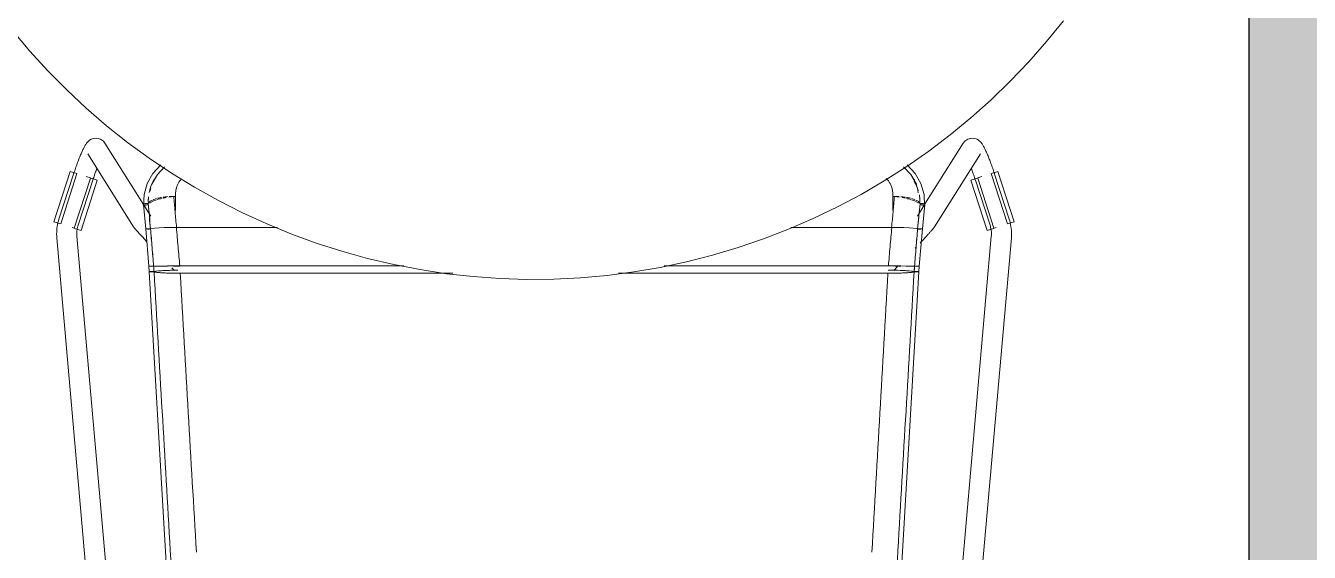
# Model space of a CAD drawing. Header units: millimetres. Extents: x 155927 to 295199, y -4084 to 97293.
# Drawn here: x 174821 to 175587, y 11743 to 12057 of the extents above; entities that cross this region are included whole.
import ezdxf

# ---------------------------------------------------------------- set-up
doc = ezdxf.new("R2010")
doc.units = ezdxf.units.MM
doc.header["$MEASUREMENT"] = 0
for name, color, linetype, lineweight in [('A-WALL-PATT', 7, 'CONTINUOUS', 9), ('I-FURN', 8, 'CONTINUOUS', 9), ('I-WALL', 7, 'CONTINUOUS', 9)]:
    doc.layers.add(name, color=color, linetype=linetype, lineweight=lineweight)

msp = doc.modelspace()

# ---------------------------------------------------------------- hatches: boundary and pattern name
at = {"layer": 'A-WALL-PATT'}
msp.add_hatch(color=256, dxfattribs=at).paths.add_polyline_path([(175550.83, 9369.61), (175652.83, 9369.61), (175652.83, 13505.61), (175550.83, 13505.61), (175550.83, 9692.73)], flags=0)

# ---------------------------------------------------------------- linework, layer by layer
at = {"layer": 'I-FURN'}
for p, q in [((174813.57, 12054.52), (174823.88, 12042.29)), ((175430.13, 12047.87), (175440.21, 12060.29)), ((175419.56, 12035.86), (175430.13, 12047.87)), ((174823.88, 12042.29), (174834.67, 12030.47)), ((175408.52, 12024.28), (175419.56, 12035.86)), ((174834.67, 12030.47), (174845.92, 12019.1)), ((175397.03, 12013.15), (175408.52, 12024.28)), ((174845.92, 12019.1), (174857.62, 12008.18)), ((174857.62, 12008.18), (174869.74, 11997.75)), ((175385.09, 12002.49), (175397.03, 12013.15)), ((175372.75, 11992.32), (175385.09, 12002.49)), ((174869.74, 11997.75), (174882.27, 11987.8)), ((174856.57, 11985.29), (174856.34, 11984.87)), ((174856.8, 11985.7), (174856.57, 11985.29)), ((174857.04, 11986.1), (174856.8, 11985.7)), ((174857.28, 11986.49), (174857.04, 11986.1)), ((174857.54, 11986.88), (174857.28, 11986.49)), ((174857.81, 11987.27), (174857.54, 11986.88)), ((174858.13, 11987.67), (174857.81, 11987.27)), ((174858.5, 11988.1), (174858.13, 11987.67)), ((174858.96, 11988.57), (174858.5, 11988.1)), ((174859.59, 11989.09), (174858.96, 11988.57)), ((174860.5, 11989.65), (174859.59, 11989.09)), ((174861.88, 11990.17), (174860.5, 11989.65)), ((174863.86, 11990.35), (174861.88, 11990.17)), ((174866.08, 11989.76), (174863.86, 11990.35)), ((174867.82, 11988.54), (174866.08, 11989.76)), ((174867.82, 11988.54), (174868.71, 11987.41)), ((174891.74, 11950.65), (174868.71, 11987.41)), ((174882.27, 11987.8), (174895.2, 11978.36)), ((175380.5, 11987.41), (175357.46, 11950.65)), ((175360, 11982.64), (175372.75, 11992.32)), ((175381.39, 11988.54), (175380.5, 11987.41)), ((175381.39, 11988.54), (175383.12, 11989.76)), ((175383.12, 11989.76), (175385.35, 11990.35)), ((175385.35, 11990.35), (175387.32, 11990.17)), ((175387.32, 11990.17), (175388.7, 11989.65)), ((175388.7, 11989.65), (175389.62, 11989.09)), ((175389.62, 11989.09), (175390.25, 11988.57)), ((175390.25, 11988.57), (175390.71, 11988.1)), ((175390.71, 11988.1), (175391.08, 11987.67)), ((175391.08, 11987.67), (175391.39, 11987.27)), ((175391.39, 11987.27), (175391.67, 11986.88)), ((175391.67, 11986.88), (175391.92, 11986.49)), ((175391.92, 11986.49), (175392.17, 11986.1)), ((175392.17, 11986.1), (175392.4, 11985.7)), ((175392.4, 11985.7), (175392.63, 11985.29)), ((175392.63, 11985.29), (175392.86, 11984.87)), ((174853.22, 11977.81), (174852.97, 11977.16)), ((174853.47, 11978.45), (174853.22, 11977.81)), ((174853.73, 11979.08), (174853.47, 11978.45)), ((174853.97, 11979.69), (174853.73, 11979.08)), ((174854.22, 11980.28), (174853.97, 11979.69)), ((174854.47, 11980.86), (174854.22, 11980.28)), ((174854.71, 11981.42), (174854.47, 11980.86)), ((174854.95, 11981.97), (174854.71, 11981.42)), ((174855.19, 11982.5), (174854.95, 11981.97)), ((174855.42, 11983.01), (174855.19, 11982.5)), ((174855.65, 11983.5), (174855.42, 11983.01)), ((174855.89, 11983.97), (174855.65, 11983.5)), ((174856.12, 11984.43), (174855.89, 11983.97)), ((174856.34, 11984.87), (174856.12, 11984.43)), ((174858.54, 11981.04), (174885.85, 11937.46)), ((174895.2, 11978.36), (174908.48, 11969.45)), ((175346.88, 11973.49), (175360, 11982.64)), ((175363.36, 11937.46), (175390.67, 11981.04)), ((175392.86, 11984.87), (175393.09, 11984.43)), ((175393.09, 11984.43), (175393.32, 11983.97)), ((175393.32, 11983.97), (175393.55, 11983.5)), ((175393.55, 11983.5), (175393.78, 11983.01)), ((175393.78, 11983.01), (175394.02, 11982.5)), ((175394.02, 11982.5), (175394.26, 11981.97)), ((175394.26, 11981.97), (175394.5, 11981.42)), ((175394.5, 11981.42), (175394.74, 11980.86)), ((175394.74, 11980.86), (175394.99, 11980.28)), ((175394.99, 11980.28), (175395.23, 11979.69)), ((175395.23, 11979.69), (175395.48, 11979.08)), ((175395.48, 11979.08), (175395.73, 11978.45)), ((175395.73, 11978.45), (175395.98, 11977.81)), ((175395.98, 11977.81), (175396.24, 11977.16)), ((174838.34, 11940.44), (174848.03, 11970.45)), ((174848.03, 11970.45), (174849.98, 11969.81)), ((174849.98, 11969.81), (174851.95, 11969.18)), ((174850.44, 11970.08), (174850.2, 11969.35)), ((174850.69, 11970.82), (174850.44, 11970.08)), ((174850.94, 11971.55), (174850.69, 11970.82)), ((174851.19, 11972.28), (174850.94, 11971.55)), ((174851.44, 11973.01), (174851.19, 11972.28)), ((174851.7, 11973.72), (174851.44, 11973.01)), ((174851.95, 11974.43), (174851.7, 11973.72)), ((174852.21, 11975.13), (174851.95, 11974.43)), ((174852.46, 11975.82), (174852.21, 11975.13)), ((174852.71, 11976.49), (174852.46, 11975.82)), ((174852.97, 11977.16), (174852.71, 11976.49)), ((174863.2, 11970.25), (174862.97, 11969.59)), ((174863.44, 11970.9), (174863.2, 11970.25)), ((174863.67, 11971.53), (174863.44, 11970.9)), ((174863.9, 11972.16), (174863.67, 11971.53)), ((174897.34, 11969.23), (174902.09, 11974.38)), ((174900.03, 11968.65), (174904.29, 11973.12)), ((175333.41, 11964.87), (175346.88, 11973.49)), ((175349.18, 11968.65), (175344.92, 11973.11)), ((175351.86, 11969.23), (175347.12, 11974.38)), ((175385.3, 11972.16), (175385.53, 11971.53)), ((175385.53, 11971.53), (175385.77, 11970.9)), ((175385.77, 11970.9), (175386.01, 11970.25)), ((175386.01, 11970.25), (175386.24, 11969.59)), ((175396.24, 11977.16), (175396.49, 11976.49)), ((175396.49, 11976.49), (175396.75, 11975.82)), ((175396.75, 11975.82), (175397, 11975.13)), ((175397, 11975.13), (175397.26, 11974.43)), ((175397.25, 11969.18), (175399.23, 11969.81)), ((175397.26, 11974.43), (175397.51, 11973.72)), ((175397.51, 11973.72), (175397.76, 11973.01)), ((175397.76, 11973.01), (175398.02, 11972.28)), ((175398.02, 11972.28), (175398.27, 11971.55)), ((175398.27, 11971.55), (175398.52, 11970.82)), ((175398.52, 11970.82), (175398.76, 11970.08)), ((175398.76, 11970.08), (175399.01, 11969.35)), ((175399.23, 11969.81), (175401.18, 11970.45)), ((175401.18, 11970.45), (175410.87, 11940.44)), ((174850.05, 11968.89), (174841.34, 11942.08)), ((174842.38, 11939.13), (174852.07, 11969.14)), ((174850.2, 11969.35), (174850.05, 11968.89)), ((174860.14, 11966.53), (174850.45, 11936.53)), ((174852.75, 11938.37), (174861.46, 11965.18)), ((174854.49, 11935.22), (174864.18, 11965.23)), ((174860.04, 11966.57), (174857.56, 11967.37)), ((174860.26, 11966.5), (174862.23, 11965.86)), ((174861.57, 11965.51), (174861.46, 11965.18)), ((174861.8, 11966.2), (174861.57, 11965.51)), ((174862.03, 11966.89), (174861.8, 11966.2)), ((174862.26, 11967.58), (174862.03, 11966.89)), ((174862.23, 11965.86), (174864.18, 11965.23)), ((174862.5, 11968.26), (174862.26, 11967.58)), ((174862.73, 11968.93), (174862.5, 11968.26)), ((174862.97, 11969.59), (174862.73, 11968.93)), ((174892.08, 11956.7), (174893.96, 11963.22)), ((174893.96, 11963.22), (174897.34, 11969.23)), ((174896.66, 11962.82), (174900.03, 11968.65)), ((174908.48, 11969.45), (174922.11, 11961.08)), ((175319.6, 11956.79), (175333.41, 11964.87)), ((175352.54, 11962.82), (175349.18, 11968.65)), ((175355.25, 11963.22), (175351.86, 11969.23)), ((175357.12, 11956.7), (175355.25, 11963.22)), ((175385.02, 11965.23), (175386.98, 11965.86)), ((175385.02, 11965.23), (175394.71, 11935.22)), ((175386.24, 11969.59), (175386.48, 11968.93)), ((175386.48, 11968.93), (175386.71, 11968.26)), ((175386.71, 11968.26), (175386.94, 11967.58)), ((175386.94, 11967.58), (175387.18, 11966.89)), ((175386.98, 11965.86), (175388.95, 11966.5)), ((175387.18, 11966.89), (175387.41, 11966.2)), ((175387.41, 11966.2), (175387.63, 11965.51)), ((175387.63, 11965.51), (175387.74, 11965.18)), ((175387.74, 11965.18), (175396.46, 11938.36)), ((175398.75, 11936.53), (175389.07, 11966.53)), ((175391.64, 11967.37), (175389.16, 11966.57)), ((175397.14, 11969.14), (175406.82, 11939.13)), ((175399.01, 11969.35), (175399.16, 11968.89)), ((175407.87, 11942.07), (175399.16, 11968.89)), ((174891.8, 11949.79), (174892.08, 11956.7)), ((174909.75, 11955.57), (174910.79, 11955.57)), ((174910.74, 11956.82), (174910.74, 11947.06)), ((174922.11, 11961.08), (174936.07, 11953.26)), ((175305.47, 11949.27), (175319.6, 11956.79)), ((175338.41, 11955.57), (175339.46, 11955.57)), ((175338.47, 11947.06), (175338.47, 11956.82)), ((175357.41, 11949.79), (175357.12, 11956.7)), ((174891.67, 11950.68), (174893.09, 11936.19)), ((174896.02, 11943.83), (174892.35, 11949.68)), ((174936.07, 11953.26), (174950.33, 11946)), ((175291.06, 11942.32), (175305.47, 11949.27)), ((175357.25, 11950.31), (175353.19, 11943.83)), ((175357.53, 11950.68), (175356.11, 11936.19)), ((174840.29, 11939.81), (174838.34, 11940.44)), ((174842.26, 11939.17), (174840.29, 11939.81)), ((174840.72, 11939.88), (174840.48, 11938.76)), ((174841.01, 11940.98), (174840.72, 11939.88)), ((174841.34, 11942.08), (174841.01, 11940.98)), ((174950.33, 11946), (174964.87, 11939.32)), ((174964.87, 11939.32), (174979.66, 11933.23)), ((175276.38, 11935.96), (175291.06, 11942.32)), ((175408.91, 11939.81), (175406.94, 11939.17)), ((175407.88, 11942.03), (175407.87, 11942.07)), ((175408.21, 11940.94), (175407.88, 11942.03)), ((175408.5, 11939.83), (175408.21, 11940.94)), ((175408.74, 11938.71), (175408.5, 11939.83)), ((175410.87, 11940.44), (175408.91, 11939.81)), ((174839.96, 11934.23), (174839.94, 11933.09)), ((174839.94, 11933.09), (174839.97, 11931.95)), ((174840.02, 11935.37), (174839.96, 11934.23)), ((174839.97, 11931.95), (174840.05, 11930.81)), ((174840.13, 11936.51), (174840.02, 11935.37)), ((174840.28, 11937.64), (174840.13, 11936.51)), ((174840.48, 11938.76), (174840.28, 11937.64)), ((174850.35, 11936.56), (174849.19, 11936.94)), ((174852.54, 11935.85), (174850.57, 11936.49)), ((174851.94, 11933.13), (174851.95, 11933.79)), ((174851.96, 11932.47), (174851.94, 11933.13)), ((174851.95, 11933.79), (174851.99, 11934.45)), ((174852.01, 11931.81), (174851.96, 11932.47)), ((174851.99, 11934.45), (174852.05, 11935.11)), ((174889.3, 11507.3), (174852.01, 11931.81)), ((174852.05, 11935.11), (174852.13, 11935.77)), ((174852.13, 11935.77), (174852.25, 11936.42)), ((174852.25, 11936.42), (174852.39, 11937.07)), ((174852.39, 11937.07), (174852.55, 11937.71)), ((174854.49, 11935.22), (174852.54, 11935.85)), ((174852.55, 11937.71), (174852.74, 11938.34)), ((174852.74, 11938.34), (174852.75, 11938.37)), ((174885.85, 11937.46), (174886.06, 11937.13)), ((174886.06, 11937.13), (174886.24, 11936.88)), ((174886.24, 11936.88), (174886.42, 11936.65)), ((174886.42, 11936.65), (174886.59, 11936.43)), ((174886.59, 11936.43), (174886.77, 11936.2)), ((174886.77, 11936.2), (174886.96, 11935.97)), ((174886.96, 11935.97), (174887.16, 11935.73)), ((174887.16, 11935.73), (174887.38, 11935.48)), ((174887.38, 11935.48), (174887.61, 11935.21)), ((174887.61, 11935.21), (174887.85, 11934.93)), ((174887.85, 11934.93), (174888.11, 11934.64)), ((174888.11, 11934.64), (174888.38, 11934.33)), ((174888.38, 11934.33), (174888.67, 11934.01)), ((174888.67, 11934.01), (174888.97, 11933.67)), ((174888.97, 11933.67), (174889.28, 11933.32)), ((174889.28, 11933.32), (174889.61, 11932.96)), ((174889.61, 11932.96), (174889.96, 11932.58)), ((174889.96, 11932.58), (174890.31, 11932.19)), ((174890.31, 11932.19), (174890.68, 11931.79)), ((174890.68, 11931.79), (174891.06, 11931.37)), ((174893.16, 11936.22), (174893.09, 11936.19)), ((174893.09, 11936.19), (174893.16, 11936.17)), ((174893.1, 11936.19), (174893.17, 11936.22)), ((174893.1, 11936.19), (174894.92, 11913.99)), ((174893.16, 11936.17), (174893.1, 11936.19)), ((174893.35, 11936.24), (174893.16, 11936.22)), ((174893.16, 11936.17), (174893.35, 11936.14)), ((174893.35, 11936.14), (174893.16, 11936.17)), ((174893.65, 11936.26), (174893.35, 11936.24)), ((174893.35, 11936.14), (174893.64, 11936.12)), ((174893.64, 11936.12), (174893.35, 11936.14)), ((174893.36, 11936.24), (174893.65, 11936.26)), ((174893.64, 11936.12), (174894.02, 11936.1)), ((174894.02, 11936.1), (174893.64, 11936.12)), ((174894.03, 11936.28), (174893.65, 11936.26)), ((174893.65, 11936.26), (174894.04, 11936.28)), ((174894.02, 11936.1), (174894.47, 11936.09)), ((174894.47, 11936.09), (174894.02, 11936.1)), ((174894.49, 11936.29), (174894.03, 11936.28)), ((174894.04, 11936.28), (174894.49, 11936.29)), ((174894.47, 11936.09), (174894.96, 11936.09)), ((174894.97, 11936.09), (174894.47, 11936.09)), ((174894.98, 11936.29), (174894.49, 11936.29)), ((174894.49, 11936.29), (174894.98, 11936.29)), ((174895.47, 11936.29), (174894.98, 11936.29)), ((174894.98, 11936.29), (174895.48, 11936.29)), ((174895.46, 11936.09), (174895.93, 11936.1)), ((174895.93, 11936.1), (174895.46, 11936.09)), ((174895.94, 11936.28), (174895.47, 11936.29)), ((174895.48, 11936.29), (174895.95, 11936.28)), ((174896.84, 11936.48), (174895.94, 11936.28)), ((174895.95, 11936.28), (174896.83, 11936.48)), ((174898.57, 11936.66), (174896.84, 11936.48)), ((174896.84, 11936.48), (174898.55, 11936.65)), ((174901.05, 11936.81), (174898.57, 11936.66)), ((174898.57, 11936.66), (174901.01, 11936.8)), ((174901.05, 11936.81), (174904.08, 11936.92)), ((174904.15, 11936.92), (174901.05, 11936.81)), ((174904.15, 11936.92), (174907.59, 11936.99)), ((174907.58, 11936.99), (174904.15, 11936.92)), ((174911.44, 11937.02), (174907.68, 11937)), ((174907.68, 11936.99), (174911.32, 11937.02)), ((174971.56, 11937.02), (174911.44, 11937.02)), ((174911.44, 11937.02), (174971.56, 11937.02)), ((174979.66, 11933.23), (174994.68, 11927.73)), ((175261.46, 11930.18), (175276.38, 11935.96)), ((175337.76, 11937.02), (175277.65, 11937.02)), ((175277.65, 11937.02), (175337.76, 11937.02)), ((175341.52, 11937), (175337.76, 11937.02)), ((175337.88, 11937.02), (175341.52, 11936.99)), ((175341.62, 11936.99), (175345.06, 11936.92)), ((175345.06, 11936.92), (175341.62, 11936.99)), ((175348.15, 11936.81), (175345.06, 11936.92)), ((175345.12, 11936.92), (175348.16, 11936.81)), ((175350.63, 11936.66), (175348.15, 11936.81)), ((175348.2, 11936.8), (175350.64, 11936.66)), ((175352.37, 11936.48), (175350.63, 11936.66)), ((175350.65, 11936.65), (175352.37, 11936.48)), ((175352.37, 11936.48), (175353.26, 11936.28)), ((175353.26, 11936.28), (175352.37, 11936.48)), ((175353.73, 11936.29), (175353.26, 11936.28)), ((175353.26, 11936.28), (175353.73, 11936.29)), ((175353.27, 11936.1), (175353.75, 11936.09)), ((175353.74, 11936.09), (175353.27, 11936.1)), ((175354.23, 11936.29), (175353.73, 11936.29)), ((175353.73, 11936.29), (175354.22, 11936.29)), ((175354.24, 11936.09), (175353.74, 11936.09)), ((175353.75, 11936.09), (175354.24, 11936.09)), ((175354.22, 11936.29), (175354.72, 11936.29)), ((175354.72, 11936.29), (175354.23, 11936.29)), ((175354.24, 11936.09), (175354.73, 11936.09)), ((175354.73, 11936.09), (175354.24, 11936.09)), ((175356.11, 11936.19), (175354.28, 11913.99)), ((175355.17, 11936.28), (175354.72, 11936.29)), ((175354.72, 11936.29), (175355.17, 11936.28)), ((175354.73, 11936.09), (175355.19, 11936.1)), ((175355.18, 11936.1), (175354.73, 11936.09)), ((175355.56, 11936.26), (175355.17, 11936.28)), ((175355.17, 11936.28), (175355.55, 11936.26)), ((175355.55, 11936.26), (175355.85, 11936.24)), ((175355.85, 11936.24), (175355.56, 11936.26)), ((175355.86, 11936.14), (175355.56, 11936.12)), ((175355.57, 11936.12), (175355.86, 11936.14)), ((175356.04, 11936.22), (175355.85, 11936.24)), ((175355.86, 11936.14), (175356.05, 11936.17)), ((175356.04, 11936.17), (175355.86, 11936.14)), ((175356.04, 11936.22), (175356.11, 11936.19)), ((175356.11, 11936.19), (175356.04, 11936.22)), ((175356.11, 11936.19), (175356.04, 11936.17)), ((175356.05, 11936.17), (175356.11, 11936.19)), ((175358.52, 11931.79), (175358.14, 11931.37)), ((175358.89, 11932.19), (175358.52, 11931.79)), ((175359.25, 11932.58), (175358.89, 11932.19)), ((175359.59, 11932.96), (175359.25, 11932.58)), ((175359.92, 11933.32), (175359.59, 11932.96)), ((175360.24, 11933.67), (175359.92, 11933.32)), ((175397.2, 11931.81), (175359.92, 11507.46)), ((175360.54, 11934.01), (175360.24, 11933.67)), ((175360.83, 11934.33), (175360.54, 11934.01)), ((175361.1, 11934.64), (175360.83, 11934.33)), ((175361.36, 11934.93), (175361.1, 11934.64)), ((175361.6, 11935.21), (175361.36, 11934.93)), ((175361.83, 11935.48), (175361.6, 11935.21)), ((175362.04, 11935.73), (175361.83, 11935.48)), ((175362.24, 11935.97), (175362.04, 11935.73)), ((175362.43, 11936.2), (175362.24, 11935.97)), ((175362.61, 11936.43), (175362.43, 11936.2)), ((175362.79, 11936.65), (175362.61, 11936.43)), ((175362.96, 11936.88), (175362.79, 11936.65)), ((175363.15, 11937.13), (175362.96, 11936.88)), ((175363.36, 11937.46), (175363.15, 11937.13)), ((175396.66, 11935.85), (175394.71, 11935.22)), ((175396.46, 11938.36), (175396.65, 11937.73)), ((175396.65, 11937.73), (175396.81, 11937.09)), ((175398.64, 11936.49), (175396.66, 11935.85)), ((175396.81, 11937.09), (175396.95, 11936.44)), ((175396.95, 11936.44), (175397.07, 11935.79)), ((175397.07, 11935.79), (175397.16, 11935.13)), ((175397.16, 11935.13), (175397.22, 11934.47)), ((175397.25, 11932.49), (175397.2, 11931.83)), ((175397.2, 11931.83), (175397.2, 11931.81)), ((175397.22, 11934.47), (175397.25, 11933.81)), ((175397.25, 11933.81), (175397.26, 11933.15)), ((175397.26, 11933.15), (175397.25, 11932.49)), ((175400.02, 11936.94), (175398.85, 11936.56)), ((175408.93, 11937.59), (175408.74, 11938.71)), ((175409.08, 11936.46), (175408.93, 11937.59)), ((175409.19, 11935.32), (175409.08, 11936.46)), ((175409.15, 11930.76), (175409.23, 11931.89)), ((175409.25, 11934.18), (175409.19, 11935.32)), ((175409.23, 11931.89), (175409.26, 11933.04)), ((175409.26, 11933.04), (175409.25, 11934.18)), ((174840.05, 11930.81), (174840.05, 11930.76)), ((174840.05, 11930.76), (174879, 11487.43)), ((174891.06, 11931.37), (174891.45, 11930.95)), ((174891.45, 11930.95), (174891.86, 11930.51)), ((174891.86, 11930.51), (174892.27, 11930.07)), ((174892.27, 11930.07), (174892.69, 11929.61)), ((174892.69, 11929.61), (174893.12, 11929.15)), ((174893.12, 11929.15), (174893.57, 11928.68)), ((174994.68, 11927.73), (175009.92, 11922.84)), ((175230.99, 11920.45), (175246.32, 11925.01)), ((175246.32, 11925.01), (175261.46, 11930.18)), ((175352.38, 11925.23), (175351.9, 11924.73)), ((175355.19, 11928.2), (175354.74, 11927.72)), ((175355.64, 11928.68), (175355.19, 11928.2)), ((175356.08, 11929.15), (175355.64, 11928.68)), ((175356.51, 11929.61), (175356.08, 11929.15)), ((175356.94, 11930.07), (175356.51, 11929.61)), ((175357.35, 11930.51), (175356.94, 11930.07)), ((175357.75, 11930.95), (175357.35, 11930.51)), ((175358.14, 11931.37), (175357.75, 11930.95)), ((175370.21, 11487.43), (175409.15, 11930.76)), ((175009.92, 11922.84), (175025.33, 11918.56)), ((175025.33, 11918.56), (175040.91, 11914.9)), ((175199.83, 11913.18), (175215.48, 11916.5)), ((175215.48, 11916.5), (175230.99, 11920.45)), ((174894.99, 11913.99), (174894.92, 11913.99)), ((174894.92, 11913.99), (174894.99, 11913.99)), ((174895.19, 11910.63), (174894.93, 11913.99)), ((174894.99, 11913.99), (174894.93, 11913.99)), ((174894.93, 11913.99), (174894.99, 11913.99)), ((174895.18, 11913.99), (174895.47, 11914)), ((174895.47, 11914), (174895.18, 11913.99)), ((174895.27, 11910.66), (174895.2, 11910.63)), ((174895.2, 11910.63), (174914.48, 11578.72)), ((174895.2, 11910.63), (174895.26, 11910.6)), ((174895.26, 11910.6), (174895.45, 11910.58)), ((174895.46, 11910.69), (174895.27, 11910.66)), ((174895.45, 11910.58), (174895.74, 11910.55)), ((174895.75, 11910.71), (174895.46, 11910.69)), ((174895.47, 11914), (174895.85, 11914)), ((174895.85, 11914), (174895.47, 11914)), ((174895.47, 11913.98), (174895.86, 11913.98)), ((174895.86, 11913.98), (174895.48, 11913.98)), ((174895.74, 11910.55), (174896.13, 11910.54)), ((174896.13, 11910.73), (174895.75, 11910.71)), ((174895.85, 11914), (174896.31, 11914)), ((174896.3, 11914), (174895.85, 11914)), ((174896.31, 11913.98), (174895.86, 11913.98)), ((174895.86, 11913.98), (174896.31, 11913.98)), ((174896.58, 11910.74), (174896.13, 11910.73)), ((174896.13, 11910.54), (174896.58, 11910.53)), ((174896.79, 11914), (174896.3, 11914)), ((174896.31, 11914), (174896.8, 11914)), ((174896.8, 11913.98), (174896.31, 11913.98)), ((174896.31, 11913.98), (174896.8, 11913.98)), ((174897.07, 11910.74), (174896.58, 11910.74)), ((174896.58, 11910.53), (174897.07, 11910.52)), ((174897.29, 11914), (174896.79, 11914)), ((174896.8, 11914), (174897.29, 11914)), ((174897.3, 11913.98), (174896.8, 11913.98)), ((174896.8, 11913.98), (174897.3, 11913.98)), ((174897.57, 11910.74), (174897.07, 11910.74)), ((174897.07, 11910.52), (174897.56, 11910.52)), ((174897.29, 11914), (174897.76, 11914)), ((174897.76, 11914), (174897.29, 11914)), ((174897.77, 11913.98), (174897.3, 11913.98)), ((174897.3, 11913.98), (174897.77, 11913.98)), ((174897.56, 11910.52), (174898.03, 11910.53)), ((174898.04, 11910.73), (174897.57, 11910.74)), ((174897.76, 11914), (174898.65, 11914.01)), ((174898.65, 11914.01), (174897.76, 11914)), ((174898.03, 11910.53), (174898.92, 11910.32)), ((174898.94, 11910.94), (174898.04, 11910.73)), ((174898.65, 11914.01), (174900.39, 11914.03)), ((174900.4, 11914.03), (174898.65, 11914.01)), ((174898.66, 11913.97), (174900.41, 11913.95)), ((174900.42, 11913.95), (174898.67, 11913.97)), ((174898.92, 11910.32), (174900.67, 11910.13)), ((174900.69, 11911.13), (174898.94, 11910.94)), ((174900.4, 11914.03), (174902.9, 11914.04)), ((174902.9, 11914.04), (174900.4, 11914.03)), ((174900.41, 11913.95), (174902.91, 11913.94)), ((174902.92, 11913.94), (174900.42, 11913.95)), ((174900.67, 11910.13), (174903.17, 11909.97)), ((174903.19, 11911.3), (174900.69, 11911.13)), ((174902.9, 11914.04), (174906.03, 11914.05)), ((174906.03, 11914.05), (174902.9, 11914.04)), ((174902.91, 11913.94), (174906.04, 11913.93)), ((174906.04, 11913.93), (174902.92, 11913.94)), ((174903.17, 11909.97), (174906.3, 11909.84)), ((174906.31, 11911.42), (174903.19, 11911.3)), ((174906.03, 11914.05), (174909.6, 11914.05)), ((174909.6, 11914.05), (174906.03, 11914.05)), ((174906.3, 11909.84), (174909.87, 11909.76)), ((174909.86, 11911.5), (174906.31, 11911.42)), ((174908.69, 11912.91), (174910.16, 11911.38)), ((174909.6, 11914.05), (174913.39, 11914.05)), ((174913.39, 11914.05), (174909.6, 11914.05)), ((174913.38, 11913.93), (174909.6, 11913.93)), ((174909.6, 11913.93), (174913.38, 11913.93)), ((174912.11, 11911.52), (174909.86, 11911.5)), ((174909.87, 11909.76), (174913.65, 11909.74)), ((174913.39, 11914.05), (175047.02, 11914.05)), ((175047.02, 11914.05), (174913.39, 11914.05)), ((174913.65, 11909.74), (175076.25, 11909.74)), ((175076.25, 11909.74), (174913.65, 11909.74)), ((175040.91, 11914.9), (175056.62, 11911.86)), ((175056.62, 11911.86), (175072.43, 11909.46)), ((175072.43, 11909.46), (175088.33, 11907.69)), ((175168.2, 11908.42), (175184.06, 11910.49)), ((175174.98, 11909.74), (175335.55, 11909.74)), ((175335.55, 11909.74), (175174.98, 11909.74)), ((175184.06, 11910.49), (175199.83, 11913.18)), ((175202.08, 11914.05), (175335.82, 11914.05)), ((175335.82, 11914.05), (175202.08, 11914.05)), ((175354.01, 11910.63), (175334.72, 11578.72)), ((175335.55, 11909.74), (175339.34, 11909.76)), ((175339.35, 11911.5), (175335.66, 11911.53)), ((175335.82, 11914.05), (175339.61, 11914.05)), ((175339.61, 11914.05), (175335.82, 11914.05)), ((175339.04, 11911.38), (175341.62, 11914.05)), ((175339.34, 11909.76), (175342.9, 11909.84)), ((175342.9, 11911.42), (175339.35, 11911.5)), ((175339.61, 11914.05), (175343.17, 11914.05)), ((175343.17, 11914.05), (175339.61, 11914.05)), ((175343.17, 11913.93), (175339.61, 11913.93)), ((175339.61, 11913.93), (175343.17, 11913.93)), ((175346.02, 11911.3), (175342.9, 11911.42)), ((175342.9, 11909.84), (175346.03, 11909.97)), ((175343.17, 11914.05), (175346.3, 11914.04)), ((175346.31, 11914.04), (175343.17, 11914.05)), ((175348.51, 11911.13), (175346.02, 11911.3)), ((175346.03, 11909.97), (175348.54, 11910.13)), ((175348.79, 11913.95), (175346.29, 11913.94)), ((175346.29, 11913.94), (175348.79, 11913.95)), ((175346.31, 11914.04), (175348.81, 11914.03)), ((175348.81, 11914.03), (175346.31, 11914.04)), ((175350.26, 11910.94), (175348.51, 11911.13)), ((175348.54, 11910.13), (175350.28, 11910.32)), ((175350.54, 11913.97), (175348.79, 11913.95)), ((175348.79, 11913.95), (175350.54, 11913.97)), ((175348.81, 11914.03), (175350.55, 11914.01)), ((175350.56, 11914.01), (175348.81, 11914.03)), ((175351.17, 11910.73), (175350.26, 11910.94)), ((175350.28, 11910.32), (175351.17, 11910.53)), ((175350.55, 11914.01), (175351.44, 11914)), ((175351.44, 11914), (175350.56, 11914.01)), ((175351.64, 11910.74), (175351.17, 11910.73)), ((175351.17, 11910.53), (175351.64, 11910.52)), ((175351.44, 11914), (175351.91, 11914)), ((175351.92, 11914), (175351.44, 11914)), ((175351.91, 11913.98), (175351.44, 11913.98)), ((175351.44, 11913.98), (175351.91, 11913.98)), ((175352.13, 11910.74), (175351.64, 11910.74)), ((175351.64, 11910.52), (175352.14, 11910.52)), ((175351.91, 11914), (175352.41, 11914)), ((175352.4, 11913.98), (175351.91, 11913.98)), ((175351.91, 11913.98), (175352.41, 11913.98)), ((175352.41, 11914), (175351.92, 11914)), ((175352.62, 11910.74), (175352.13, 11910.74)), ((175352.14, 11910.52), (175352.63, 11910.53)), ((175352.89, 11913.98), (175352.4, 11913.98)), ((175352.41, 11914), (175352.9, 11914)), ((175352.9, 11914), (175352.41, 11914)), ((175352.41, 11913.98), (175352.9, 11913.98)), ((175353.07, 11910.73), (175352.62, 11910.74)), ((175352.63, 11910.53), (175353.08, 11910.54)), ((175353.35, 11913.98), (175352.89, 11913.98)), ((175352.9, 11914), (175353.35, 11914)), ((175353.36, 11914), (175352.9, 11914)), ((175352.9, 11913.98), (175353.35, 11913.98)), ((175353.46, 11910.71), (175353.07, 11910.73)), ((175353.08, 11910.54), (175353.46, 11910.55)), ((175353.35, 11914), (175353.73, 11914)), ((175353.73, 11913.98), (175353.35, 11913.98)), ((175353.35, 11913.98), (175353.73, 11913.98)), ((175353.74, 11914), (175353.36, 11914)), ((175353.75, 11910.69), (175353.46, 11910.71)), ((175353.46, 11910.55), (175353.75, 11910.58)), ((175353.73, 11914), (175354.03, 11913.99)), ((175354.02, 11913.99), (175353.73, 11913.98)), ((175353.73, 11913.98), (175354.03, 11913.99)), ((175354.03, 11913.99), (175353.74, 11914)), ((175353.94, 11910.66), (175353.75, 11910.69)), ((175353.75, 11910.58), (175353.94, 11910.6)), ((175354.01, 11910.63), (175353.94, 11910.66)), ((175353.94, 11910.6), (175354.01, 11910.63)), ((175354.01, 11910.63), (175354.28, 11913.99)), ((175354.21, 11913.99), (175354.02, 11913.99)), ((175354.03, 11913.99), (175354.21, 11913.99)), ((175354.03, 11913.99), (175354.22, 11913.99)), ((175354.22, 11913.99), (175354.03, 11913.99)), ((175354.21, 11913.99), (175354.28, 11913.99)), ((175354.28, 11913.99), (175354.21, 11913.99)), ((175354.22, 11913.99), (175354.28, 11913.99)), ((175354.28, 11913.99), (175354.22, 11913.99)), ((175088.33, 11907.69), (175104.29, 11906.56)), ((175104.29, 11906.56), (175120.28, 11906.06)), ((175120.28, 11906.06), (175136.28, 11906.21)), ((175136.28, 11906.21), (175152.26, 11907)), ((175152.26, 11907), (175168.2, 11908.42))]:
    msp.add_line(p, q, dxfattribs=at)
for points in [[(175344.87, 11973.09), (175345.33, 11972.7), (175345.79, 11972.31), (175346.24, 11971.92)], [(175334.53, 11966.3), (175334.8, 11966.03), (175335.05, 11965.75), (175335.3, 11965.46)], [(174894.54, 11952.77), (174894.55, 11953.6), (174894.6, 11954.42), (174894.68, 11955.24)], [(174896.18, 11960.64), (174895.91, 11959.93), (174895.73, 11959.2), (174895.6, 11958.47)], [(174900.16, 11954.47), (174900.9, 11954.66), (174901.71, 11954.82), (174902.54, 11954.97)], [(174905.21, 11954.89), (174904.53, 11954.77), (174903.88, 11954.64), (174903.22, 11954.51)], [(174903.39, 11955.11), (174904.24, 11955.23), (174905.11, 11955.34), (174906.03, 11955.41)], [(174908.33, 11955.34), (174907.86, 11955.28), (174907.39, 11955.22), (174906.92, 11955.15)], [(174906.95, 11955.47), (174907.86, 11955.53), (174908.79, 11955.57), (174909.75, 11955.57)], [(174909.75, 11955.57), (174910, 11952.55), (174910.55, 11946.4), (174911.14, 11940.16), (174911.44, 11937.02)], [(174910.79, 11955.57), (174910.75, 11956.08), (174910.73, 11956.59), (174910.74, 11957.1)], [(175339.46, 11955.57), (175339.2, 11952.55), (175338.66, 11946.4), (175338.07, 11940.16), (175337.76, 11937.02)], [(175338.46, 11957.09), (175338.48, 11956.59), (175338.46, 11956.08), (175338.41, 11955.57)], [(175339.46, 11955.57), (175340.41, 11955.57), (175341.33, 11955.53), (175342.24, 11955.47)], [(175342.3, 11955.16), (175341.83, 11955.22), (175341.35, 11955.28), (175340.87, 11955.32)], [(175343.18, 11955.41), (175344.08, 11955.33), (175344.96, 11955.23), (175345.81, 11955.11)], [(175345.99, 11954.51), (175345.34, 11954.65), (175344.67, 11954.79), (175343.99, 11954.91)], [(175346.66, 11954.97), (175347.51, 11954.83), (175348.31, 11954.66), (175349.05, 11954.47)], [(175354.35, 11956.52), (175354.54, 11955.29), (175354.58, 11954.03), (175354.59, 11952.77)], [(175354.66, 11952.07), (175354.64, 11952.97), (175354.58, 11953.87), (175354.48, 11954.76)], [(174894.51, 11951.24), (174894.65, 11951.63), (174895.22, 11952.38), (174896.36, 11953.08), (174897.06, 11953.41)], [(174894.51, 11951.24), (174894.75, 11948.8), (174895.23, 11943.84), (174895.71, 11938.81), (174895.94, 11936.28)], [(174894.66, 11954.02), (174894.6, 11953.37), (174894.59, 11952.72), (174894.59, 11952.06)], [(174897.09, 11952.55), (174896.46, 11952.24), (174896.06, 11951.92), (174895.73, 11951.6)], [(174899.51, 11953.51), (174898.7, 11953.25), (174897.9, 11952.96), (174897.34, 11952.67)], [(174897.51, 11953.61), (174898.1, 11953.85), (174898.76, 11954.09), (174899.49, 11954.29)], [(174902.56, 11954.36), (174901.63, 11954.14), (174900.69, 11953.91), (174899.84, 11953.67)], [(175349.24, 11953.66), (175348.44, 11953.91), (175347.56, 11954.14), (175346.64, 11954.35)], [(175351.87, 11952.67), (175351.23, 11952.96), (175350.49, 11953.24), (175349.67, 11953.5)], [(175349.71, 11954.29), (175350.44, 11954.09), (175351.08, 11953.85), (175351.68, 11953.6)], [(175353.69, 11951.59), (175353.28, 11951.92), (175352.76, 11952.24), (175352.11, 11952.55)], [(175354.7, 11951.24), (175354.46, 11948.8), (175353.98, 11943.84), (175353.5, 11938.81), (175353.26, 11936.28)], [(175357.35, 11949.93), (175357.31, 11949.98), (175357.19, 11950.07), (175356.89, 11950.21), (175356.5, 11950.32), (175356.05, 11950.42), (175355.56, 11950.48), (175355.06, 11950.51), (175354.74, 11950.51), (175354.59, 11950.51)], [(174895.23, 11943.18), (174895.46, 11940.84), (174895.7, 11938.47), (174895.93, 11936.1)], [(175353.98, 11943.18), (175353.75, 11940.9), (175353.52, 11938.59), (175353.29, 11936.28)], [(174896.84, 11925.15), (174896.54, 11928.8), (174896.24, 11932.45), (174895.93, 11936.1)], [(174897.76, 11914), (174897.46, 11917.72), (174896.86, 11925.15), (174896.25, 11932.58), (174895.95, 11936.28)], [(174912.36, 11925.55), (174912.01, 11929.37), (174911.67, 11933.2), (174911.32, 11937.02)], [(175337.88, 11937.02), (175337.54, 11933.2), (175337.19, 11929.38), (175336.85, 11925.55)], [(175351.44, 11914), (175351.75, 11917.72), (175352.35, 11925.15), (175352.95, 11932.58), (175353.26, 11936.28)], [(174913.39, 11914.05), (174913.04, 11917.89), (174912.7, 11921.72), (174912.36, 11925.55)], [(175336.85, 11925.55), (175336.51, 11921.72), (175336.16, 11917.89), (175335.82, 11914.05)], [(174897.24, 11920.31), (174897.21, 11920.72), (174897.18, 11921.13), (174897.14, 11921.54)], [(174897.76, 11914), (174897.81, 11913.42), (174897.9, 11912.26), (174897.99, 11911.11), (174898.03, 11910.53)], [(174897.77, 11913.98), (174897.81, 11913.44), (174897.9, 11912.36), (174897.99, 11911.27), (174898.04, 11910.73)], [(174917.35, 11578.53), (174914.13, 11633.77), (174907.69, 11744.36), (174901.25, 11855.13), (174898.03, 11910.53)], [(174923.24, 11743.25), (174920.04, 11798.71), (174916.85, 11854.21), (174913.65, 11909.74)], [(175335.55, 11909.74), (175332.36, 11854.21), (175329.16, 11798.68), (175325.97, 11743.25)], [(175331.85, 11578.53), (175335.07, 11633.77), (175341.51, 11744.36), (175347.95, 11855.13), (175351.17, 11910.53)], [(175351.44, 11914), (175351.4, 11913.42), (175351.31, 11912.26), (175351.22, 11911.11), (175351.17, 11910.53)], [(175351.44, 11913.98), (175351.39, 11913.44), (175351.3, 11912.36), (175351.21, 11911.27), (175351.17, 11910.73)], [(175351.17, 11910.73), (175351.76, 11910.75), (175353.27, 11910.74), (175354.01, 11910.67), (175354.01, 11910.63)]]:
    msp.add_open_spline(points, degree=3, dxfattribs=at)
for points, knots in [([(174895.11, 11957.92), (174895.55, 11960), (174896.53, 11962.96), (174898.09, 11965.63), (174898.62, 11966.43)], [-0.8210019, -0.8210019, -0.8210019, -0.8210019, -0.6666667, -0.5975811, -0.5975811, -0.5975811, -0.5975811]), ([(174910.79, 11955.57), (174910.58, 11957.96), (174911.21, 11961.56), (174913.14, 11964.56), (174913.9, 11965.46)], [0, 0, 0, 0, 0.3333333, 0.5, 0.5, 0.5, 0.5]), ([(175335.3, 11965.46), (175336.07, 11964.56), (175338, 11961.56), (175338.63, 11957.96), (175338.41, 11955.57)], [0.5, 0.5, 0.5, 0.5, 0.6666667, 1, 1, 1, 1]), ([(175350.49, 11966.7), (175351.06, 11965.81), (175352.72, 11962.99), (175353.34, 11959.88), (175353.62, 11957.74)], [0.591443, 0.591443, 0.591443, 0.591443, 0.6666667, 0.8236682, 0.8236682, 0.8236682, 0.8236682]), ([(175353.62, 11958.84), (175353.23, 11960.19), (175352.5, 11962.15), (175351.49, 11963.98), (175351.14, 11964.55)], [0.2297626, 0.2297626, 0.2297626, 0.2297626, 0.3333333, 0.3824546, 0.3824546, 0.3824546, 0.3824546]), ([(174891.72, 11950.83), (174891.74, 11950.85), (174891.78, 11950.9), (174891.89, 11950.98), (174892.08, 11951.08), (174892.4, 11951.18), (174892.8, 11951.25), (174893.15, 11951.29), (174893.53, 11951.31), (174893.98, 11951.3), (174894.33, 11951.26), (174894.51, 11951.24)], [0.5555556, 0.5555556, 0.5555556, 0.5555556, 0.5833333, 0.6180556, 0.6527778, 0.7222222, 0.7916667, 0.8263889, 0.8611111, 0.9305556, 1, 1, 1, 1]), ([(174894.61, 11950.51), (174894.39, 11950.52), (174893.9, 11950.51), (174893.15, 11950.42), (174892.48, 11950.27), (174892.05, 11950.1), (174891.9, 11949.98), (174891.86, 11949.93)], [-1, -1, -1, -1, -0.90625, -0.8125, -0.71875, -0.625, -0.5625, -0.5625, -0.5625, -0.5625]), ([(175352.18, 11953.39), (175352.86, 11953.07), (175353.99, 11952.38), (175354.55, 11951.63), (175354.7, 11951.24)], [0.6690305, 0.6690305, 0.6690305, 0.6690305, 0.8333333, 1, 1, 1, 1]), ([(175354.7, 11951.24), (175354.84, 11951.26), (175355.12, 11951.29), (175355.55, 11951.31), (175355.92, 11951.3), (175356.21, 11951.27), (175356.48, 11951.24), (175356.73, 11951.19), (175356.96, 11951.13), (175357.15, 11951.06), (175357.35, 11950.96), (175357.45, 11950.88), (175357.48, 11950.83)], [0, 0, 0, 0, 0.0555556, 0.1111111, 0.1666667, 0.1944444, 0.2222222, 0.2777778, 0.3055556, 0.3333333, 0.3888889, 0.4444444, 0.4444444, 0.4444444, 0.4444444]), ([(175351.44, 11913.98), (175351.74, 11917.67), (175352.19, 11923.01), (175352.63, 11928.34), (175352.76, 11929.99)], [0, 0, 0, 0, 0.5, 0.7233886, 0.7233886, 0.7233886, 0.7233886]), ([(174895.19, 11910.63), (174895.19, 11910.65), (174895.33, 11910.68), (174895.73, 11910.71), (174896.12, 11910.73), (174896.57, 11910.74), (174897.07, 11910.74), (174897.57, 11910.74), (174897.89, 11910.74), (174898.04, 11910.73)], [-0.5, -0.5, -0.5, -0.5, -0.375, -0.3125, -0.25, -0.1875, -0.125, -0.0625, 0, 0, 0, 0]), ([(174898.03, 11910.53), (174897.81, 11910.53), (174897.32, 11910.52), (174896.68, 11910.52), (174896.22, 11910.53), (174895.81, 11910.55), (174895.36, 11910.58), (174895.19, 11910.61), (174895.19, 11910.63)], [-1, -1, -1, -1, -0.90625, -0.8125, -0.765625, -0.71875, -0.625, -0.501507, -0.501507, -0.501507, -0.501507]), ([(174913.65, 11909.74), (174912.38, 11909.74), (174909.83, 11909.76), (174906.22, 11909.83), (174903.06, 11909.96), (174899.7, 11910.18), (174898.31, 11910.39), (174898.03, 11910.53)], [-1, -1, -1, -1, -0.833333, -0.666667, -0.5, -0.333333, 0, 0, 0, 0]), ([(174898.04, 11910.73), (174898.33, 11910.87), (174899.72, 11911.08), (174903.07, 11911.3), (174906.23, 11911.43), (174909.34, 11911.5), (174911.35, 11911.52), (174912.11, 11911.52)], [-1, -1, -1, -1, -0.6666667, -0.5, -0.3333333, -0.1666667, -0.0664381, -0.0664381, -0.0664381, -0.0664381]), ([(175351.17, 11910.53), (175350.9, 11910.39), (175349.51, 11910.18), (175346.15, 11909.96), (175342.98, 11909.83), (175339.38, 11909.76), (175336.83, 11909.74), (175335.55, 11909.74)], [-1, -1, -1, -1, -0.666667, -0.5, -0.333333, -0.166667, 0, 0, 0, 0]), ([(175335.66, 11911.53), (175338.18, 11911.52), (175341.95, 11911.47), (175346.13, 11911.3), (175349.48, 11911.08), (175350.88, 11910.87), (175351.17, 11910.73)], [-0.996036, -0.996036, -0.996036, -0.996036, -0.6666667, -0.5, -0.3333333, 0, 0, 0, 0]), ([(175354.01, 11910.63), (175354.01, 11910.61), (175353.87, 11910.58), (175353.48, 11910.55), (175353.1, 11910.54), (175352.64, 11910.52), (175352.14, 11910.52), (175351.64, 11910.52), (175351.32, 11910.53), (175351.17, 11910.53)], [-0.498493, -0.498493, -0.498493, -0.498493, -0.375, -0.3125, -0.25, -0.1875, -0.125, -0.0625, 0, 0, 0, 0])]:
    msp.add_open_spline(points, degree=3, knots=knots, dxfattribs=at)
at = {"layer": 'I-WALL', "lineweight": 30}
msp.add_line((175550.83, 13505.61), (175550.83, 9369.61), dxfattribs=at)

doc.saveas('drawing.dxf')
